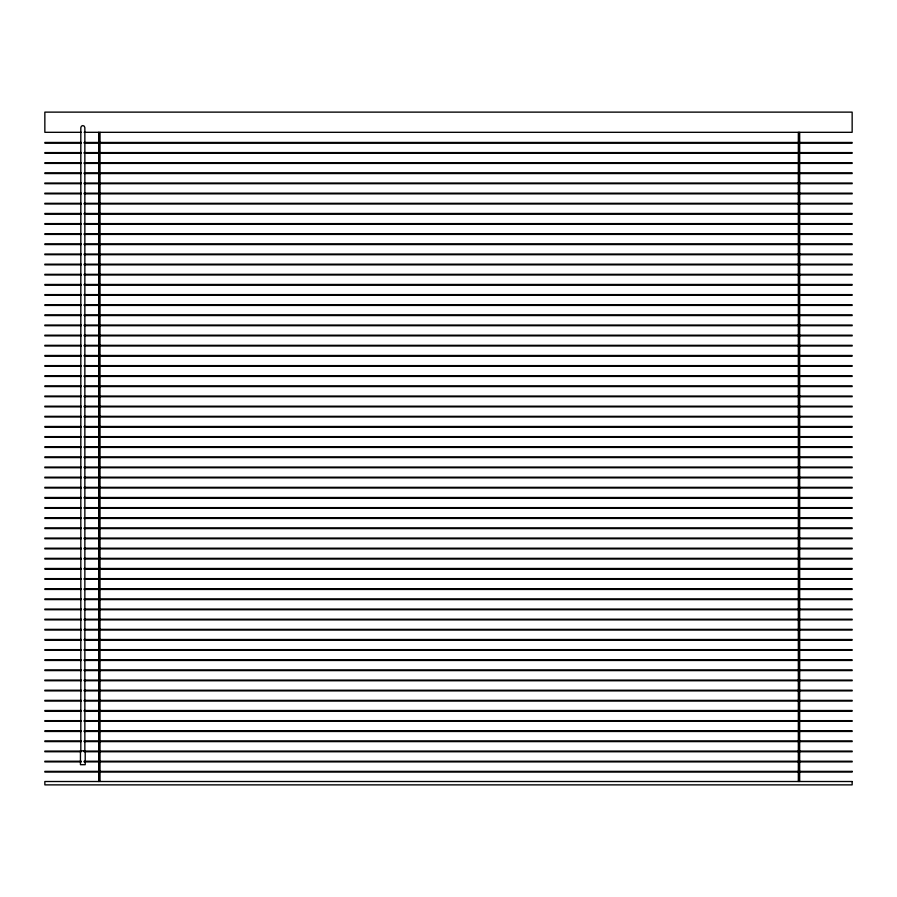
<?xml version="1.0" encoding="UTF-8"?>
<svg xmlns="http://www.w3.org/2000/svg" width="897" height="897" viewBox="0 0 897 897"><rect width="100%" height="100%" fill="white"/><g stroke="black" fill="none" stroke-linecap="round" stroke-linejoin="round"><path stroke-width="1.35" d="M81.291 132.308L44.85 132.308L44.85 112.125L852.15 112.125L852.15 132.308L84.094 132.308M81.291 142.455L44.85 142.455L44.85 143.128L81.291 143.128M84.094 142.455L852.15 142.455L852.15 143.128L84.094 143.128M81.291 152.591L44.85 152.591L44.85 153.264L81.291 153.264M84.094 152.591L852.15 152.591L852.15 153.264L84.094 153.264M81.291 162.738L44.85 162.738L44.85 163.411L81.291 163.411M84.094 162.738L852.15 162.738L852.15 163.411L84.094 163.411M81.291 172.886L44.85 172.886L44.85 173.558L81.291 173.558M84.094 172.886L852.15 172.886L852.15 173.558L84.094 173.558M81.291 183.022L44.85 183.022L44.85 183.694L81.291 183.694M84.094 183.022L852.15 183.022L852.15 183.694L84.094 183.694M81.291 193.169L44.85 193.169L44.85 193.842L81.291 193.842M84.094 193.169L852.15 193.169L852.15 193.842L84.094 193.842M81.291 203.316L44.85 203.316L44.85 203.989L81.291 203.989M84.094 203.316L852.15 203.316L852.15 203.989L84.094 203.989M81.291 213.464L44.85 213.464L44.85 214.136L81.291 214.136M84.094 213.464L852.15 213.464L852.15 214.136L84.094 214.136M81.291 223.6L44.85 223.6L44.85 224.272L81.291 224.272M84.094 223.6L852.15 223.6L852.15 224.272L84.094 224.272M81.291 233.747L44.85 233.747L44.85 234.42L81.291 234.42M84.094 233.747L852.15 233.747L852.15 234.42L84.094 234.42M81.291 243.894L44.85 243.894L44.85 244.567L81.291 244.567M84.094 243.894L852.15 243.894L852.15 244.567L84.094 244.567M81.291 254.03L44.85 254.03L44.85 254.703L81.291 254.703M84.094 254.03L852.15 254.03L852.15 254.703L84.094 254.703M81.291 264.178L44.85 264.178L44.85 264.85L81.291 264.85M84.094 264.178L852.15 264.178L852.15 264.85L84.094 264.85M81.291 274.325L44.85 274.325L44.85 274.998L81.291 274.998M84.094 274.325L852.15 274.325L852.15 274.998L84.094 274.998M81.291 284.461L44.85 284.461L44.85 285.134L81.291 285.134M84.094 284.461L852.15 284.461L852.15 285.134L84.094 285.134M81.291 294.608L44.85 294.608L44.85 295.281L81.291 295.281M84.094 294.608L852.15 294.608L852.15 295.281L84.094 295.281M81.291 304.756L44.85 304.756L44.85 305.428L81.291 305.428M84.094 304.756L852.15 304.756L852.15 305.428L84.094 305.428M81.291 314.892L44.85 314.892L44.85 315.565L81.291 315.565M84.094 314.892L852.15 314.892L852.15 315.565L84.094 315.565M81.291 325.039L44.85 325.039L44.85 325.712L81.291 325.712M84.094 325.039L852.15 325.039L852.15 325.712L84.094 325.712M81.291 335.186L44.85 335.186L44.85 335.859L81.291 335.859M84.094 335.186L852.15 335.186L852.15 335.859L84.094 335.859M81.291 345.323L44.85 345.323L44.85 345.995L81.291 345.995M84.094 345.323L852.15 345.323L852.15 345.995L84.094 345.995M81.291 355.47L44.85 355.47L44.85 356.143L81.291 356.143M84.094 355.47L852.15 355.47L852.15 356.143L84.094 356.143M81.291 365.617L44.85 365.617L44.85 366.29L81.291 366.29M84.094 365.617L852.15 365.617L852.15 366.29L84.094 366.29M81.291 375.765L44.85 375.765L44.85 376.437L81.291 376.437M84.094 375.765L852.15 375.765L852.15 376.437L84.094 376.437M81.291 385.901L44.85 385.901L44.85 386.573L81.291 386.573M84.094 385.901L852.15 385.901L852.15 386.573L84.094 386.573M81.291 396.048L44.85 396.048L44.85 396.721L81.291 396.721M84.094 396.048L852.15 396.048L852.15 396.721L84.094 396.721M81.291 406.195L44.85 406.195L44.85 406.868L81.291 406.868M84.094 406.195L852.15 406.195L852.15 406.868L84.094 406.868M81.291 416.331L44.85 416.331L44.85 417.004L81.291 417.004M84.094 416.331L852.15 416.331L852.15 417.004L84.094 417.004M81.291 426.479L44.85 426.479L44.85 427.151L81.291 427.151M84.094 426.479L852.15 426.479L852.15 427.151L84.094 427.151M81.291 436.626L44.85 436.626L44.85 437.299L81.291 437.299M84.094 436.626L852.15 436.626L852.15 437.299L84.094 437.299M81.291 446.762L44.85 446.762L44.85 447.435L81.291 447.435M84.094 446.762L852.15 446.762L852.15 447.435L84.094 447.435M81.291 456.909L44.85 456.909L44.85 457.582L81.291 457.582M84.094 456.909L852.15 456.909L852.15 457.582L84.094 457.582M81.291 467.057L44.85 467.057L44.85 467.729L81.291 467.729M84.094 467.057L852.15 467.057L852.15 467.729L84.094 467.729M81.291 477.193L44.85 477.193L44.85 477.866L81.291 477.866M84.094 477.193L852.15 477.193L852.15 477.866L84.094 477.866M81.291 487.34L44.85 487.34L44.85 488.013L81.291 488.013M84.094 487.34L852.15 487.34L852.15 488.013L84.094 488.013M81.291 497.487L44.85 497.487L44.85 498.16L81.291 498.16M84.094 497.487L852.15 497.487L852.15 498.16L84.094 498.16M81.291 507.624L44.85 507.624L44.85 508.296L81.291 508.296M84.094 507.624L852.15 507.624L852.15 508.296L84.094 508.296M81.291 517.771L44.85 517.771L44.85 518.444L81.291 518.444M84.094 517.771L852.15 517.771L852.15 518.444L84.094 518.444M81.291 527.918L44.85 527.918L44.85 528.591L81.291 528.591M84.094 527.918L852.15 527.918L852.15 528.591L84.094 528.591M81.291 538.065L44.85 538.065L44.85 538.738L81.291 538.738M84.094 538.065L852.15 538.065L852.15 538.738L84.094 538.738M81.291 548.202L44.85 548.202L44.85 548.874L81.291 548.874M84.094 548.202L852.15 548.202L852.15 548.874L84.094 548.874M81.291 558.349L44.85 558.349L44.85 559.022L81.291 559.022M84.094 558.349L852.15 558.349L852.15 559.022L84.094 559.022M81.291 568.496L44.85 568.496L44.85 569.169L81.291 569.169M84.094 568.496L852.15 568.496L852.15 569.169L84.094 569.169M81.291 578.632L44.85 578.632L44.85 579.305L81.291 579.305M84.094 578.632L852.15 578.632L852.15 579.305L84.094 579.305M81.291 588.78L44.85 588.78L44.85 589.452L81.291 589.452M84.094 588.78L852.15 588.78L852.15 589.452L84.094 589.452M81.291 598.927L44.85 598.927L44.85 599.6L81.291 599.6M84.094 598.927L852.15 598.927L852.15 599.6L84.094 599.6M81.291 609.063L44.85 609.063L44.85 609.736L81.291 609.736M84.094 609.063L852.15 609.063L852.15 609.736L84.094 609.736M81.291 619.21L44.85 619.21L44.85 619.883L81.291 619.883M84.094 619.21L852.15 619.21L852.15 619.883L84.094 619.883M81.291 629.358L44.85 629.358L44.85 630.03L81.291 630.03M84.094 629.358L852.15 629.358L852.15 630.03L84.094 630.03M81.291 639.494L44.85 639.494L44.85 640.166L81.291 640.166M84.094 639.494L852.15 639.494L852.15 640.166L84.094 640.166M81.291 649.641L44.85 649.641L44.85 650.314L81.291 650.314M84.094 649.641L852.15 649.641L852.15 650.314L84.094 650.314M81.291 659.788L44.85 659.788L44.85 660.461L81.291 660.461M84.094 659.788L852.15 659.788L852.15 660.461L84.094 660.461M81.291 669.924L44.85 669.924L44.85 670.597L81.291 670.597M84.094 669.924L852.15 669.924L852.15 670.597L84.094 670.597M81.291 680.072L44.85 680.072L44.85 680.745L81.291 680.745M84.094 680.072L852.15 680.072L852.15 680.745L84.094 680.745M81.291 690.219L44.85 690.219L44.85 690.892L81.291 690.892M84.094 690.219L852.15 690.219L852.15 690.892L84.094 690.892M81.291 700.366L44.85 700.366L44.85 701.039L81.291 701.039M84.094 700.366L852.15 700.366L852.15 701.039L84.094 701.039M81.291 710.502L44.85 710.502L44.85 711.175L81.291 711.175M84.094 710.502L852.15 710.502L852.15 711.175L84.094 711.175M81.291 720.65L44.85 720.65L44.85 721.323L81.291 721.323M84.094 720.65L852.15 720.65L852.15 721.323L84.094 721.323M81.291 730.797L44.85 730.797L44.85 731.47L81.291 731.47M84.094 730.797L852.15 730.797L852.15 731.47L84.094 731.47M81.291 740.933L44.85 740.933L44.85 741.606L81.291 741.606M84.094 740.933L852.15 740.933L852.15 741.606L84.094 741.606M81.291 751.081L44.85 751.081L44.85 751.753L81.291 751.753M84.094 751.081L852.15 751.081L852.15 751.753L84.094 751.753M81.291 761.228L44.85 761.228L44.85 761.901L81.291 761.901M84.094 761.228L852.15 761.228L852.15 761.901L84.094 761.901M799.676 132.308L799.676 781.511M798.33 132.308L798.33 781.511M100.016 132.308L100.016 781.511M98.67 132.308L98.67 781.511M84.856 750.845L84.856 127.654L84.262 126.185L82.838 125.58L81.403 126.185L80.82 127.654L80.82 750.845M85.215 750.845L80.45 750.845L80.45 764.693L85.215 764.693L85.215 750.845M852.15 771.364L44.85 771.364L44.85 772.037L852.15 772.037L852.15 771.364M852.15 781.511L44.85 781.511L44.85 784.875L852.15 784.875L852.15 781.511"/></g></svg>
